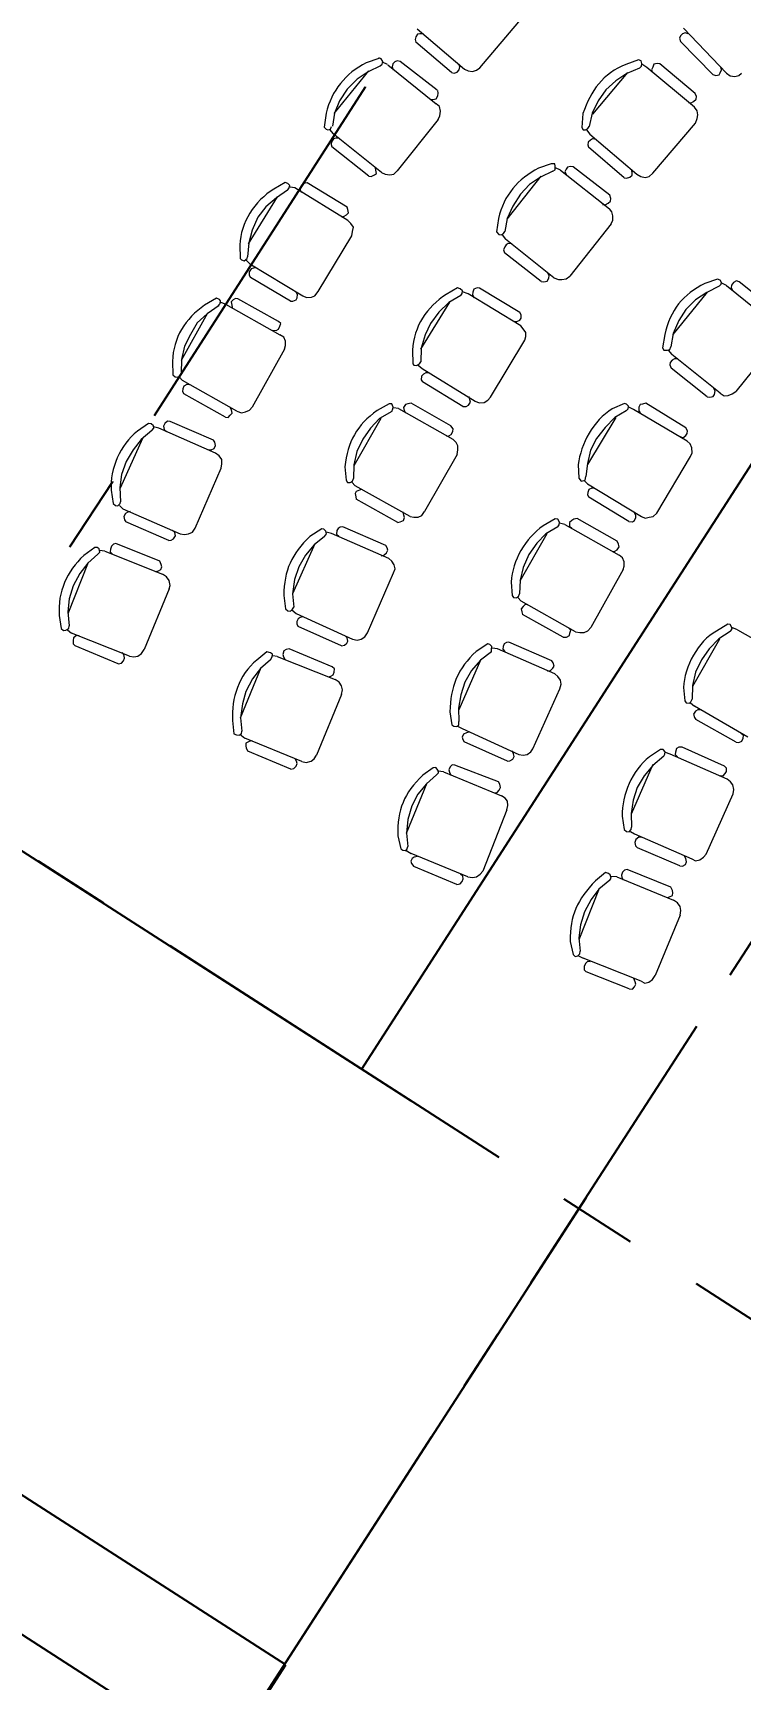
# Model space of a CAD drawing. Header units: inches. Extents: x -48022 to 80112, y -8164 to 5118.
# Drawn here: x 63636.1 to 63780.6, y -652.9 to -316.3 of the extents above; entities that cross this region are included whole.
import ezdxf
from ezdxf.xclip import XClip

# ---------------------------------------------------------------- set-up
doc = ezdxf.new("R2010")
doc.units = ezdxf.units.IN
doc.header["$LTSCALE"] = 10
doc.header["$XCLIPFRAME"] = 0
doc.header["$PDMODE"] = 32
doc.linetypes.add('Amconstr', pattern=[9999, 9999, 0])
doc.linetypes.add('CENTER', pattern=[2, 1.25, -0.25, 0.25, -0.25])
for name, color, linetype in [('1_DIM', 1, 'Continuous'), ('FURN', 6, 'Continuous'), ('ROAD CL', 251, 'CENTER'), ('roads & footpath', 161, 'Continuous')]:
    doc.layers.add(name, color=color, linetype=linetype)
doc.styles.get("Standard").update_dxf_attribs({"font": 'sanss___.ttf'})
doc.dimstyles.new('STANDARD_WS', dxfattribs={"dimscale": 180, "dimtxt": 0.18, "dimasz": 0.0625, "dimexe": 0.1875, "dimexo": 0.0625, "dimgap": 0.09375, "dimtad": 0, "dimdec": 0, "dimzin": 3, "dimdsep": 46, "dimlunit": 4, "dimtxsty": 'Standard', "dimblk": 'DOT', "dimcen": 0.09375, "dimadec": 3, "dimazin": 0, "dimtfac": 1, "dimtdec": 0, "dimtofl": 0, "dimtmove": 1, "dimatfit": 3, "dimldrblk": 'CLOSED', "dimfxl": 0, "dimfrac": 2, "dimtolj": 1, "dimtzin": 3, "dimarcsym": 0})

# ---------------------------------------------------------------- blocks, each defined once
blk = doc.blocks.new('pdf plan')
at = {"color": 250, "linetype": 'Continuous', "lineweight": 5}
for p, q in [((619.928, 302.07), (619.994, 301.54)), ((610.732, 300.846), (610.798, 300.316)), ((621.648, 299.556), (622.145, 299.357)), ((633.458, 299.556), (633.623, 299.059)), ((612.353, 298.232), (612.882, 298.067)), ((623.997, 297.405), (624.096, 296.876)), ((635.542, 297.306), (636.071, 297.24)), ((614.04, 296.578), (614.106, 296.049)), ((637.758, 295.884), (637.957, 295.388)), ((625.982, 295.09), (626.511, 294.991)), ((615.727, 294.064), (616.223, 293.866)), ((640.041, 293.833), (640.57, 293.8)), ((627.901, 293.734), (628.066, 293.204)), ((642.092, 292.708), (642.323, 292.245)), ((618.076, 291.881), (618.241, 291.385)), ((629.985, 291.484), (630.514, 291.418)), ((608.483, 290.756), (608.549, 290.227)), ((644.473, 290.756), (645.003, 290.756)), ((632.201, 290.062), (632.399, 289.532)), ((620.127, 289.599), (620.656, 289.499)), ((610.17, 288.242), (610.699, 288.044)), ((622.012, 288.242), (622.178, 287.713)), ((634.516, 288.011), (635.046, 287.978)), ((636.567, 286.886), (636.766, 286.423)), ((612.518, 286.059), (612.684, 285.563)), ((624.096, 285.993), (624.626, 285.927)), ((638.916, 284.934), (639.445, 284.934)), ((626.313, 284.57), (626.511, 284.041)), ((614.569, 283.777), (615.099, 283.677)), ((616.455, 282.42), (616.62, 281.891)), ((628.595, 282.52), (629.124, 282.486)), ((630.646, 281.395), (630.878, 280.932)), ((618.539, 280.171), (619.068, 280.072)), ((633.028, 279.476), (633.557, 279.41)), ((620.755, 278.715), (620.954, 278.219)), ((623.038, 276.697), (623.567, 276.664)), ((625.122, 275.573), (625.353, 275.077)), ((627.47, 273.621), (628, 273.588))]:
    blk.add_line(p, q, dxfattribs=at)
for points in [[(611.989, 304.154), (612.121, 304.286), (612.188, 304.451), (612.188, 304.617), (612.121, 304.749)], [(611.989, 304.154), (609.872, 302.864), (609.872, 302.864)], [(611.923, 303.624), (610.368, 302.632), (610.368, 302.632)], [(611.923, 303.624), (611.989, 303.724), (611.989, 303.856), (611.923, 303.922), (611.824, 303.988), (611.691, 303.988)], [(621.648, 304.054), (620.226, 302.897), (620.226, 302.897)], [(620.259, 302.367), (622.178, 303.922), (622.178, 303.922)], [(622.806, 303.889), (624.46, 301.838), (624.46, 301.838)], [(612.518, 302.764), (611.063, 301.64), (611.063, 301.64)], [(613.048, 302.632), (611.096, 301.11), (611.096, 301.11)], [(612.816, 302.434), (612.849, 302.533), (612.816, 302.632), (612.75, 302.764), (612.651, 302.797), (612.518, 302.764)], [(613.213, 298.332), (615.165, 299.82), (615.297, 299.953), (615.363, 300.118), (615.363, 300.283), (615.264, 300.449), (613.676, 302.533), (613.511, 302.632), (613.379, 302.698), (613.213, 302.698), (613.048, 302.632)], [(620.259, 302.367), (620.127, 302.202), (620.127, 302.202)], [(620.226, 302.897), (620.16, 302.797), (620.193, 302.665), (620.292, 302.566), (620.391, 302.533), (620.491, 302.566)], [(620.226, 302.07), (620.16, 302.169), (620.094, 302.202), (619.994, 302.169), (619.928, 302.07)], [(620.226, 302.07), (620.358, 301.54), (620.557, 301.044), (620.855, 300.581), (621.218, 300.217), (621.682, 299.886), (622.178, 299.688)], [(624.394, 301.21), (624.526, 301.342), (624.559, 301.507), (624.526, 301.673), (624.46, 301.838)], [(633.756, 299.886), (635.41, 301.739), (635.41, 301.739)], [(611.096, 301.11), (610.931, 300.945), (610.931, 300.945)], [(611.063, 301.64), (611.03, 301.54), (611.03, 301.408), (611.129, 301.342), (611.228, 301.276), (611.328, 301.276)], [(621.715, 299.886), (620.358, 301.573), (620.358, 301.573)], [(624.394, 301.21), (622.475, 299.655), (622.475, 299.655)], [(624.427, 300.68), (624.46, 300.78), (624.46, 300.912), (624.394, 300.978), (624.262, 301.044), (624.163, 301.011)], [(611.063, 300.813), (610.997, 300.912), (610.898, 300.945), (610.798, 300.945), (610.732, 300.846)], [(611.063, 300.813), (611.162, 300.283), (611.361, 299.787), (611.625, 299.324), (611.989, 298.927), (612.419, 298.596), (612.915, 298.365)], [(624.427, 300.68), (623.005, 299.523), (623.005, 299.523)], [(611.129, 300.316), (612.452, 298.596), (612.452, 298.596)], [(622.145, 299.357), (622.244, 299.39), (622.277, 299.523), (622.277, 299.622), (622.178, 299.688)], [(622.707, 299.853), (622.674, 299.721), (622.707, 299.622), (622.773, 299.523), (622.872, 299.489), (623.005, 299.523)], [(633.756, 299.589), (633.689, 299.688), (633.59, 299.688), (633.491, 299.655), (633.458, 299.556)], [(633.756, 299.886), (633.623, 299.688), (633.623, 299.688)], [(615.198, 299.291), (613.709, 298.166), (613.709, 298.166)], [(615.198, 299.291), (615.231, 299.39), (615.231, 299.523), (615.165, 299.622), (615.066, 299.655), (614.933, 299.655)], [(622.277, 299.556), (622.475, 299.655), (622.475, 299.655)], [(625.453, 299.589), (624.163, 298.232), (624.163, 298.232)], [(625.982, 299.523), (624.295, 297.703), (624.295, 297.703)], [(625.75, 299.291), (625.816, 299.39), (625.75, 299.523), (625.684, 299.589), (625.585, 299.622), (625.453, 299.589)], [(626.809, 295.288), (628.529, 297.108), (628.628, 297.24), (628.628, 297.405), (628.628, 297.571), (628.529, 297.736), (626.61, 299.523), (626.478, 299.622), (626.28, 299.655), (626.114, 299.622), (625.982, 299.523)], [(633.756, 299.589), (633.954, 299.092), (634.252, 298.629), (634.616, 298.232), (635.046, 297.902), (635.542, 297.67), (636.071, 297.538)], [(635.575, 297.67), (633.954, 299.126), (633.954, 299.126)], [(638.023, 299.39), (636.369, 297.571), (636.369, 297.571)], [(638.122, 298.894), (638.155, 298.993), (638.122, 299.126), (638.023, 299.192), (637.924, 299.225), (637.824, 299.159)], [(612.882, 298.067), (612.982, 298.1), (613.015, 298.199), (612.982, 298.299), (612.915, 298.365)], [(613.478, 298.53), (613.412, 298.398), (613.445, 298.299), (613.511, 298.199), (613.61, 298.166), (613.709, 298.166)], [(615.76, 298.596), (614.338, 297.405), (614.338, 297.405)], [(614.371, 296.876), (616.29, 298.464), (616.29, 298.464)], [(616.058, 298.232), (616.091, 298.332), (616.058, 298.464), (615.992, 298.563), (615.893, 298.596), (615.76, 298.596)], [(616.885, 298.398), (616.753, 298.497), (616.587, 298.53), (616.422, 298.53), (616.29, 298.464)], [(616.885, 298.398), (618.572, 296.347), (618.572, 296.347)], [(638.122, 298.894), (636.898, 297.505), (636.898, 297.505)], [(640.835, 294.164), (642.29, 296.181), (642.389, 296.314), (642.389, 296.479), (642.323, 296.645), (642.224, 296.777), (640.107, 298.332), (639.942, 298.398), (639.743, 298.398), (639.611, 298.332), (639.478, 298.232)], [(613.015, 298.232), (613.213, 298.332), (613.213, 298.332)], [(624.163, 298.232), (624.163, 298.1), (624.163, 298.001), (624.262, 297.935), (624.394, 297.902), (624.493, 297.935)], [(636.567, 297.802), (636.534, 297.67), (636.567, 297.571), (636.667, 297.472), (636.799, 297.472), (636.898, 297.505)], [(638.949, 298.232), (637.858, 296.744), (637.858, 296.744)], [(639.478, 298.232), (638.023, 296.215), (638.023, 296.215)], [(639.28, 298.001), (639.313, 298.1), (639.247, 298.199), (639.181, 298.265), (639.048, 298.299), (638.949, 298.232)], [(614.338, 297.405), (614.305, 297.306), (614.305, 297.174), (614.371, 297.108), (614.47, 297.042), (614.602, 297.075)], [(624.295, 297.405), (624.229, 297.505), (624.129, 297.538), (624.03, 297.472), (623.997, 297.405)], [(624.295, 297.703), (624.163, 297.538), (624.163, 297.538)], [(624.295, 297.405), (624.46, 296.909), (624.758, 296.446), (625.122, 296.016), (625.519, 295.685), (626.015, 295.454), (626.511, 295.288)], [(636.071, 297.24), (636.17, 297.273), (636.204, 297.405), (636.17, 297.472), (636.071, 297.538)], [(636.204, 297.439), (636.369, 297.571), (636.369, 297.571)], [(614.338, 296.578), (614.305, 296.678), (614.172, 296.711), (614.073, 296.711), (614.04, 296.578)], [(614.371, 296.876), (614.239, 296.711), (614.239, 296.711)], [(614.338, 296.578), (614.47, 296.049), (614.669, 295.553), (614.966, 295.123), (615.363, 294.726), (615.793, 294.395), (616.29, 294.197)], [(624.46, 296.942), (626.048, 295.454), (626.048, 295.454)], [(628.628, 296.578), (627.338, 295.222), (627.338, 295.222)], [(628.628, 296.578), (628.661, 296.711), (628.628, 296.81), (628.529, 296.876), (628.43, 296.909), (628.331, 296.876)], [(637.858, 296.744), (637.824, 296.612), (637.858, 296.512), (637.99, 296.446), (638.089, 296.413), (638.188, 296.479)], [(615.826, 294.395), (614.437, 296.082), (614.437, 296.082)], [(618.506, 295.718), (618.605, 295.884), (618.638, 296.016), (618.638, 296.181), (618.572, 296.347)], [(629.29, 295.95), (628.066, 294.594), (628.066, 294.594)], [(628.198, 294.064), (629.852, 295.917), (629.852, 295.917)], [(629.654, 295.685), (629.654, 295.785), (629.621, 295.884), (629.521, 295.983), (629.422, 295.983), (629.29, 295.95)], [(630.448, 295.95), (630.315, 296.016), (630.15, 296.049), (629.985, 296.016), (629.852, 295.917)], [(630.448, 295.95), (632.432, 294.197), (632.432, 294.197)], [(638.056, 295.95), (637.99, 296.016), (637.891, 296.049), (637.791, 295.983), (637.758, 295.884)], [(638.023, 296.215), (637.924, 296.049), (637.924, 296.049)], [(638.056, 295.95), (638.321, 295.454), (638.651, 295.024), (639.048, 294.66), (639.512, 294.395), (640.008, 294.197), (640.537, 294.097)], [(642.456, 295.652), (642.489, 295.751), (642.456, 295.884), (642.356, 295.95), (642.224, 295.95), (642.125, 295.917)], [(618.506, 295.718), (616.587, 294.164), (616.587, 294.164)], [(618.539, 295.189), (617.117, 293.998), (617.117, 293.998)], [(618.539, 295.189), (618.572, 295.288), (618.572, 295.421), (618.473, 295.52), (618.374, 295.553), (618.274, 295.52)], [(626.511, 294.991), (626.643, 295.057), (626.643, 295.123), (626.643, 295.222), (626.511, 295.288)], [(626.643, 295.189), (626.809, 295.288), (626.809, 295.288)], [(627.04, 295.52), (627.007, 295.421), (627.04, 295.288), (627.14, 295.222), (627.239, 295.189), (627.338, 295.222)], [(638.288, 295.454), (640.041, 294.197), (640.041, 294.197)], [(642.456, 295.652), (641.397, 294.164), (641.397, 294.164)], [(643.216, 295.123), (642.158, 293.568), (642.158, 293.568)], [(642.356, 293.105), (643.746, 295.123), (643.746, 295.123)], [(643.58, 294.891), (643.58, 294.991), (643.547, 295.123), (643.448, 295.156), (643.349, 295.156), (643.216, 295.123)], [(644.374, 295.255), (644.209, 295.321), (644.043, 295.321), (643.878, 295.255), (643.746, 295.123)], [(644.374, 295.255), (646.524, 293.767), (646.524, 293.767)], [(628.066, 294.594), (628.066, 294.461), (628.099, 294.362), (628.165, 294.263), (628.297, 294.23), (628.397, 294.296)], [(616.223, 293.866), (616.356, 293.932), (616.389, 294.031), (616.356, 294.131), (616.29, 294.197)], [(616.389, 294.064), (616.587, 294.164), (616.587, 294.164)], [(616.819, 294.362), (616.786, 294.23), (616.819, 294.131), (616.885, 294.064), (616.984, 293.998), (617.117, 293.998)], [(619.564, 294.097), (618.274, 292.741), (618.274, 292.741)], [(620.094, 294.031), (618.407, 292.245), (618.407, 292.245)], [(619.862, 293.8), (619.895, 293.899), (619.862, 294.031), (619.796, 294.097), (619.664, 294.131), (619.564, 294.097)], [(620.921, 289.83), (622.641, 291.616), (622.74, 291.749), (622.773, 291.947), (622.707, 292.113), (622.608, 292.245), (620.689, 294.064), (620.557, 294.131), (620.391, 294.164), (620.226, 294.097), (620.094, 294.031)], [(628.231, 293.767), (628.165, 293.833), (628.066, 293.866), (627.934, 293.833), (627.901, 293.734)], [(628.198, 294.064), (628.099, 293.866), (628.099, 293.866)], [(632.466, 293.568), (632.532, 293.734), (632.565, 293.899), (632.532, 294.064), (632.432, 294.197)], [(640.57, 293.8), (640.669, 293.866), (640.702, 293.965), (640.636, 294.064), (640.537, 294.097)], [(640.702, 294.031), (640.835, 294.164), (640.835, 294.164)], [(641.033, 294.395), (641, 294.296), (641.066, 294.164), (641.166, 294.097), (641.298, 294.097), (641.397, 294.164)], [(628.231, 293.767), (628.397, 293.237), (628.694, 292.807), (629.058, 292.41), (629.521, 292.08), (629.985, 291.848), (630.514, 291.716)], [(630.018, 291.848), (628.397, 293.304), (628.397, 293.304)], [(632.466, 293.568), (630.812, 291.716), (630.812, 291.716)], [(632.565, 293.039), (632.598, 293.171), (632.565, 293.304), (632.466, 293.337), (632.366, 293.403), (632.267, 293.337)], [(642.158, 293.568), (642.158, 293.469), (642.224, 293.37), (642.323, 293.304), (642.423, 293.304), (642.522, 293.337)], [(646.624, 293.171), (645.234, 291.12), (645.234, 291.12)], [(646.624, 293.171), (646.723, 293.304), (646.723, 293.469), (646.657, 293.634), (646.524, 293.767)], [(608.813, 291.054), (610.732, 292.609), (610.732, 292.609)], [(610.501, 292.41), (610.534, 292.51), (610.534, 292.642), (610.434, 292.741), (610.335, 292.774), (610.236, 292.774)], [(611.361, 292.543), (611.228, 292.642), (611.063, 292.708), (610.864, 292.708), (610.732, 292.609)], [(611.361, 292.543), (613.015, 290.525), (613.015, 290.525)], [(618.274, 292.741), (618.241, 292.642), (618.274, 292.51), (618.374, 292.443), (618.473, 292.41), (618.605, 292.443)], [(632.565, 293.039), (631.341, 291.65), (631.341, 291.65)], [(635.277, 288.342), (636.766, 290.326), (636.832, 290.492), (636.832, 290.657), (636.766, 290.823), (636.667, 290.922), (634.55, 292.477), (634.384, 292.576), (634.219, 292.576), (634.053, 292.51), (633.921, 292.41)], [(642.423, 292.807), (642.356, 292.873), (642.224, 292.873), (642.158, 292.807), (642.092, 292.708)], [(642.356, 293.105), (642.29, 292.873), (642.29, 292.873)], [(642.423, 292.807), (642.687, 292.311), (643.018, 291.914), (643.448, 291.55), (643.911, 291.286), (644.407, 291.12), (644.937, 291.054)], [(646.822, 292.642), (645.797, 291.12), (645.797, 291.12)], [(646.822, 292.642), (646.855, 292.774), (646.789, 292.873), (646.69, 292.94), (646.591, 292.94), (646.458, 292.907)], [(618.407, 291.947), (618.34, 292.013), (618.241, 292.046), (618.142, 291.98), (618.076, 291.881)], [(618.407, 292.245), (618.274, 292.046), (618.274, 292.046)], [(618.407, 291.947), (618.572, 291.418), (618.87, 290.955), (619.234, 290.525), (619.631, 290.227), (620.127, 289.962), (620.656, 289.83)], [(631.01, 291.947), (630.977, 291.848), (631.043, 291.749), (631.109, 291.65), (631.242, 291.65), (631.341, 291.65)], [(633.392, 292.41), (632.3, 290.889), (632.3, 290.889)], [(633.921, 292.41), (632.466, 290.393), (632.466, 290.393)], [(633.756, 292.146), (633.756, 292.278), (633.689, 292.377), (633.623, 292.443), (633.491, 292.443), (633.392, 292.41)], [(644.473, 291.12), (642.654, 292.344), (642.654, 292.344)], [(618.572, 291.451), (620.16, 289.929), (620.16, 289.929)], [(622.74, 291.087), (622.773, 291.22), (622.74, 291.319), (622.641, 291.418), (622.542, 291.418), (622.409, 291.418)], [(630.514, 291.418), (630.613, 291.451), (630.646, 291.55), (630.613, 291.65), (630.514, 291.716)], [(630.646, 291.616), (630.812, 291.716), (630.812, 291.716)], [(645.433, 291.352), (645.4, 291.253), (645.466, 291.153), (645.565, 291.087), (645.697, 291.054), (645.797, 291.12)], [(608.78, 290.756), (608.913, 290.227), (609.111, 289.731), (609.409, 289.268), (609.806, 288.871), (610.236, 288.573), (610.732, 288.375)], [(612.948, 289.896), (613.048, 290.029), (613.114, 290.194), (613.114, 290.359), (613.015, 290.525)], [(622.74, 291.087), (621.45, 289.731), (621.45, 289.731)], [(623.766, 290.194), (623.766, 290.293), (623.732, 290.393), (623.633, 290.492), (623.534, 290.525), (623.402, 290.459)], [(624.559, 290.459), (624.394, 290.525), (624.229, 290.558), (624.096, 290.525), (623.931, 290.426)], [(632.3, 290.889), (632.3, 290.789), (632.333, 290.69), (632.432, 290.624), (632.532, 290.591), (632.631, 290.657)], [(645.003, 290.756), (645.102, 290.823), (645.102, 290.922), (645.036, 291.021), (644.937, 291.054)], [(645.102, 290.955), (645.234, 291.12), (645.234, 291.12)], [(612.948, 289.896), (611.03, 288.342), (611.03, 288.342)], [(621.152, 290.062), (621.119, 289.929), (621.152, 289.83), (621.218, 289.731), (621.351, 289.698), (621.45, 289.731)], [(623.402, 290.459), (622.178, 289.102), (622.178, 289.102)], [(622.277, 288.573), (623.931, 290.426), (623.931, 290.426)], [(624.559, 290.459), (626.511, 288.705), (626.511, 288.705)], [(632.532, 290.128), (632.432, 290.161), (632.333, 290.194), (632.234, 290.128), (632.201, 290.062)], [(632.466, 290.393), (632.399, 290.194), (632.399, 290.194)], [(632.532, 290.128), (632.763, 289.632), (633.094, 289.202), (633.491, 288.838), (633.954, 288.573), (634.45, 288.375), (634.98, 288.275)], [(636.931, 289.83), (636.931, 289.929), (636.898, 290.062), (636.799, 290.128), (636.7, 290.128), (636.567, 290.095)], [(612.982, 289.367), (611.526, 288.176), (611.526, 288.176)], [(612.982, 289.367), (613.015, 289.466), (612.982, 289.599), (612.948, 289.698), (612.816, 289.698), (612.717, 289.698)], [(620.656, 289.499), (620.722, 289.532), (620.755, 289.632), (620.722, 289.764), (620.656, 289.83)], [(620.755, 289.698), (620.921, 289.83), (620.921, 289.83)], [(632.763, 289.632), (634.516, 288.375), (634.516, 288.375)], [(636.931, 289.83), (635.807, 288.308), (635.807, 288.308)], [(637.659, 289.301), (636.634, 287.746), (636.634, 287.746)], [(636.799, 287.25), (638.221, 289.301), (638.221, 289.301)], [(638.056, 289.069), (638.056, 289.169), (637.99, 289.268), (637.891, 289.334), (637.758, 289.334), (637.659, 289.301)], [(638.817, 289.4), (638.651, 289.466), (638.486, 289.499), (638.354, 289.433), (638.221, 289.301)], [(638.817, 289.4), (641, 287.945), (641, 287.945)], [(611.261, 288.54), (611.228, 288.408), (611.228, 288.308), (611.328, 288.209), (611.427, 288.176), (611.526, 288.176)], [(622.178, 289.102), (622.178, 288.97), (622.178, 288.871), (622.277, 288.772), (622.409, 288.772), (622.509, 288.805)], [(622.277, 288.573), (622.211, 288.375), (622.211, 288.375)], [(626.577, 288.11), (626.643, 288.242), (626.677, 288.408), (626.643, 288.573), (626.511, 288.705)], [(635.476, 288.573), (635.476, 288.474), (635.509, 288.342), (635.608, 288.275), (635.707, 288.275), (635.807, 288.308)], [(610.699, 288.044), (610.798, 288.11), (610.831, 288.176), (610.831, 288.275), (610.732, 288.342)], [(610.831, 288.242), (611.03, 288.342), (611.03, 288.342)], [(614.007, 288.275), (612.717, 286.919), (612.717, 286.919)], [(614.536, 288.176), (612.816, 286.39), (612.816, 286.39)], [(614.338, 287.978), (614.338, 288.077), (614.305, 288.176), (614.239, 288.275), (614.106, 288.275), (614.007, 288.275)], [(615.396, 284.008), (617.083, 285.794), (617.183, 285.927), (617.216, 286.125), (617.183, 286.258), (617.05, 286.423), (615.165, 288.209), (614.999, 288.275), (614.834, 288.342), (614.669, 288.275), (614.536, 288.176)], [(622.343, 288.275), (622.244, 288.342), (622.178, 288.375), (622.045, 288.342), (622.012, 288.242)], [(622.343, 288.275), (622.509, 287.746), (622.806, 287.316), (623.17, 286.919), (623.6, 286.588), (624.096, 286.357), (624.626, 286.224)], [(626.577, 288.11), (624.923, 286.224), (624.923, 286.224)], [(626.71, 287.581), (626.71, 287.68), (626.677, 287.812), (626.577, 287.878), (626.478, 287.878), (626.346, 287.878)], [(635.046, 287.978), (635.112, 288.044), (635.145, 288.143), (635.112, 288.242), (634.98, 288.275)], [(635.145, 288.176), (635.277, 288.342), (635.277, 288.342)], [(641.099, 287.316), (641.166, 287.481), (641.166, 287.647), (641.099, 287.812), (641, 287.945)], [(624.129, 286.357), (622.509, 287.812), (622.509, 287.812)], [(626.71, 287.581), (625.453, 286.158), (625.453, 286.158)], [(636.634, 287.746), (636.6, 287.647), (636.667, 287.548), (636.766, 287.481), (636.865, 287.481), (636.997, 287.515)], [(636.799, 287.25), (636.733, 287.051), (636.733, 287.051)], [(641.099, 287.316), (639.71, 285.298), (639.71, 285.298)], [(612.717, 286.919), (612.717, 286.82), (612.75, 286.688), (612.816, 286.621), (612.948, 286.588), (613.048, 286.621)], [(627.504, 286.919), (626.412, 285.397), (626.412, 285.397)], [(628.033, 286.919), (626.577, 284.901), (626.577, 284.901)], [(627.867, 286.654), (627.867, 286.754), (627.801, 286.886), (627.702, 286.952), (627.603, 286.952), (627.504, 286.919)], [(629.389, 282.85), (630.878, 284.835), (630.944, 285.001), (630.944, 285.166), (630.878, 285.331), (630.745, 285.464), (628.628, 286.985), (628.496, 287.085), (628.331, 287.085), (628.165, 287.018), (628.033, 286.919)], [(636.865, 286.952), (636.799, 287.051), (636.7, 287.051), (636.567, 286.985), (636.567, 286.886)], [(636.865, 286.952), (637.13, 286.489), (637.461, 286.059), (637.858, 285.728), (638.354, 285.464), (638.883, 285.298), (639.412, 285.232)], [(641.298, 286.82), (640.239, 285.298), (640.239, 285.298)], [(641.298, 286.82), (641.298, 286.952), (641.232, 287.051), (641.132, 287.118), (641.033, 287.118), (640.934, 287.051)], [(612.849, 286.092), (612.783, 286.158), (612.684, 286.224), (612.585, 286.158), (612.518, 286.059)], [(612.816, 286.39), (612.75, 286.224), (612.75, 286.224)], [(612.849, 286.092), (613.048, 285.596), (613.312, 285.1), (613.643, 284.703), (614.106, 284.372), (614.569, 284.14), (615.099, 283.975)], [(624.626, 285.927), (624.725, 285.96), (624.758, 286.059), (624.725, 286.158), (624.626, 286.224)], [(624.758, 286.125), (624.923, 286.224), (624.923, 286.224)], [(625.122, 286.456), (625.122, 286.357), (625.155, 286.224), (625.221, 286.158), (625.353, 286.158), (625.453, 286.158)], [(638.883, 285.298), (637.097, 286.522), (637.097, 286.522)], [(613.015, 285.629), (614.602, 284.107), (614.602, 284.107)], [(617.183, 285.265), (615.926, 283.909), (615.926, 283.909)], [(617.183, 285.265), (617.216, 285.364), (617.183, 285.497), (617.117, 285.563), (616.984, 285.596), (616.885, 285.563)], [(626.412, 285.397), (626.412, 285.298), (626.445, 285.199), (626.511, 285.133), (626.643, 285.1), (626.743, 285.166)], [(639.545, 285.133), (639.71, 285.298), (639.71, 285.298)], [(639.875, 285.53), (639.875, 285.397), (639.908, 285.298), (640.008, 285.232), (640.107, 285.232), (640.239, 285.298)], [(617.877, 284.637), (616.653, 283.247), (616.653, 283.247)], [(618.175, 284.339), (618.208, 284.471), (618.175, 284.57), (618.076, 284.637), (617.977, 284.703), (617.877, 284.637)], [(619.002, 284.637), (618.87, 284.703), (618.704, 284.736), (618.539, 284.703), (618.407, 284.57)], [(619.002, 284.637), (620.987, 282.883), (620.987, 282.883)], [(626.643, 284.604), (626.544, 284.703), (626.445, 284.703), (626.346, 284.637), (626.313, 284.57)], [(626.577, 284.901), (626.478, 284.703), (626.478, 284.703)], [(626.643, 284.604), (626.875, 284.14), (627.206, 283.71), (627.603, 283.347), (628.066, 283.082), (628.595, 282.883), (629.124, 282.817)], [(631.043, 284.339), (631.043, 284.471), (630.977, 284.57), (630.911, 284.637), (630.778, 284.637), (630.679, 284.57)], [(639.445, 284.934), (639.512, 285.001), (639.545, 285.1), (639.512, 285.166), (639.412, 285.232)], [(615.099, 283.677), (615.165, 283.71), (615.231, 283.81), (615.165, 283.942), (615.099, 283.975)], [(615.198, 283.876), (615.396, 284.008), (615.396, 284.008)], [(615.595, 284.207), (615.595, 284.107), (615.595, 284.008), (615.694, 283.909), (615.826, 283.876), (615.926, 283.909)], [(616.753, 282.718), (618.407, 284.57), (618.407, 284.57)], [(626.842, 284.174), (628.595, 282.883), (628.595, 282.883)], [(631.043, 284.339), (629.918, 282.817), (629.918, 282.817)], [(632.929, 283.942), (632.763, 284.008), (632.598, 284.008), (632.432, 283.942), (632.3, 283.81)], [(632.929, 283.942), (635.079, 282.453), (635.079, 282.453)], [(631.771, 283.81), (630.712, 282.288), (630.712, 282.288)], [(630.911, 281.759), (632.3, 283.81), (632.3, 283.81)], [(632.135, 283.578), (632.135, 283.677), (632.102, 283.777), (632.002, 283.843), (631.87, 283.876), (631.771, 283.81)], [(616.653, 283.247), (616.62, 283.148), (616.653, 283.049), (616.72, 282.95), (616.852, 282.95), (616.951, 282.95)], [(616.753, 282.718), (616.653, 282.553), (616.653, 282.553)], [(621.02, 282.255), (621.119, 282.42), (621.119, 282.586), (621.086, 282.751), (620.987, 282.883)], [(629.124, 282.486), (629.224, 282.553), (629.257, 282.652), (629.191, 282.751), (629.124, 282.817)], [(629.224, 282.718), (629.389, 282.85), (629.389, 282.85)], [(629.588, 283.082), (629.588, 282.983), (629.621, 282.883), (629.72, 282.817), (629.819, 282.784), (629.918, 282.817)], [(616.753, 282.42), (616.686, 282.52), (616.587, 282.553), (616.521, 282.52), (616.455, 282.42)], [(616.753, 282.453), (616.984, 281.924), (617.249, 281.461), (617.646, 281.097), (618.043, 280.766), (618.539, 280.535), (619.068, 280.402)], [(621.02, 282.255), (619.366, 280.402), (619.366, 280.402)], [(621.152, 281.759), (621.185, 281.858), (621.119, 281.957), (621.053, 282.056), (620.921, 282.056), (620.821, 282.023)], [(630.712, 282.288), (630.712, 282.156), (630.745, 282.056), (630.878, 281.99), (630.977, 281.99), (631.076, 282.023)], [(635.211, 281.825), (635.277, 281.99), (635.277, 282.189), (635.211, 282.321), (635.079, 282.453)], [(618.572, 280.535), (616.951, 281.957), (616.951, 281.957)], [(621.152, 281.759), (619.895, 280.336), (619.895, 280.336)], [(630.977, 281.461), (630.878, 281.56), (630.778, 281.593), (630.712, 281.527), (630.646, 281.395)], [(630.911, 281.759), (630.845, 281.593), (630.845, 281.593)], [(630.977, 281.461), (631.242, 280.998), (631.572, 280.601), (632.002, 280.237), (632.466, 280.005), (632.995, 279.807), (633.524, 279.741)], [(635.211, 281.825), (633.822, 279.807), (633.822, 279.807)], [(635.41, 281.329), (634.351, 279.807), (634.351, 279.807)], [(635.41, 281.329), (635.41, 281.461), (635.343, 281.56), (635.244, 281.626), (635.145, 281.626), (635.046, 281.593)], [(621.946, 281.097), (620.855, 279.575), (620.855, 279.575)], [(622.475, 281.064), (621.02, 279.079), (621.02, 279.079)], [(622.277, 280.832), (622.31, 280.932), (622.277, 281.064), (622.178, 281.13), (622.045, 281.13), (621.946, 281.097)], [(623.865, 276.995), (625.32, 279.013), (625.386, 279.178), (625.386, 279.344), (625.353, 279.509), (625.221, 279.642), (623.104, 281.163), (622.939, 281.229), (622.773, 281.262), (622.608, 281.196), (622.475, 281.064)], [(632.995, 279.807), (631.208, 281.031), (631.208, 281.031)], [(619.068, 280.072), (619.167, 280.138), (619.201, 280.237), (619.167, 280.336), (619.068, 280.402)], [(619.201, 280.303), (619.366, 280.402), (619.366, 280.402)], [(619.597, 280.634), (619.564, 280.535), (619.597, 280.402), (619.697, 280.336), (619.796, 280.303), (619.895, 280.336)], [(633.987, 280.072), (633.987, 279.939), (634.02, 279.807), (634.12, 279.774), (634.219, 279.774), (634.351, 279.807)], [(620.855, 279.575), (620.821, 279.476), (620.888, 279.344), (620.987, 279.278), (621.119, 279.278), (621.218, 279.344)], [(633.557, 279.41), (633.623, 279.509), (633.656, 279.609), (633.623, 279.708), (633.524, 279.741)], [(633.623, 279.642), (633.822, 279.807), (633.822, 279.807)], [(621.053, 278.782), (620.987, 278.881), (620.888, 278.881), (620.788, 278.815), (620.755, 278.715)], [(621.02, 279.079), (620.921, 278.881), (620.921, 278.881)], [(621.053, 278.782), (621.318, 278.285), (621.648, 277.888), (622.045, 277.524), (622.509, 277.227), (623.005, 277.061), (623.567, 276.962)], [(625.486, 278.517), (625.486, 278.616), (625.453, 278.715), (625.353, 278.815), (625.221, 278.815), (625.122, 278.748)], [(621.285, 278.351), (623.038, 277.061), (623.038, 277.061)], [(625.486, 278.517), (624.394, 276.995), (624.394, 276.995)], [(627.371, 278.12), (627.239, 278.186), (627.04, 278.186), (626.875, 278.12), (626.743, 277.988)], [(627.371, 278.12), (629.521, 276.631), (629.521, 276.631)], [(626.213, 277.988), (625.155, 276.433), (625.155, 276.433)], [(625.353, 275.937), (626.743, 277.988), (626.743, 277.988)], [(626.577, 277.723), (626.577, 277.855), (626.544, 277.955), (626.445, 278.021), (626.346, 278.021), (626.213, 277.988)], [(623.567, 276.664), (623.666, 276.731), (623.699, 276.83), (623.633, 276.929), (623.567, 276.962)], [(623.699, 276.896), (623.865, 276.995), (623.865, 276.995)], [(624.03, 277.26), (624.03, 277.161), (624.063, 277.061), (624.163, 276.962), (624.295, 276.962), (624.394, 276.995)], [(625.155, 276.433), (625.155, 276.334), (625.221, 276.234), (625.32, 276.168), (625.42, 276.135), (625.519, 276.201)], [(629.654, 276.003), (629.72, 276.168), (629.72, 276.334), (629.654, 276.499), (629.521, 276.631)], [(625.42, 275.639), (625.353, 275.738), (625.221, 275.738), (625.155, 275.672), (625.122, 275.573)], [(625.353, 275.937), (625.287, 275.738), (625.287, 275.738)], [(625.42, 275.639), (625.684, 275.176), (626.015, 274.779), (626.445, 274.415), (626.908, 274.15), (627.404, 273.985), (627.967, 273.919)], [(629.654, 276.003), (628.264, 273.952), (628.264, 273.952)], [(629.852, 275.507), (628.794, 273.985), (628.794, 273.985)], [(629.852, 275.507), (629.852, 275.639), (629.786, 275.738), (629.687, 275.804), (629.588, 275.804), (629.455, 275.771)], [(627.47, 273.985), (625.651, 275.209), (625.651, 275.209)], [(628.43, 274.217), (628.397, 274.117), (628.463, 273.985), (628.562, 273.952), (628.694, 273.919), (628.794, 273.985)], [(628, 273.588), (628.099, 273.654), (628.099, 273.753), (628.066, 273.886), (627.967, 273.919)], [(628.099, 273.82), (628.264, 273.952), (628.264, 273.952)]]:
    blk.add_lwpolyline(points, dxfattribs=at)
at = {"color": 250, "linetype": 'Continuous', "lineweight": -2}
for points in [[(669.879, 303.757), (658.863, 292.774), (658.863, 292.774)], [(656.68, 290.558), (654.464, 288.342), (654.464, 288.342)], [(620.491, 279.013), (609.475, 289.996), (609.475, 289.996)], [(652.28, 286.158), (641.265, 275.143), (641.265, 275.143)], [(624.89, 274.613), (622.707, 276.83), (622.707, 276.83)], [(639.048, 272.926), (636.865, 270.743), (636.865, 270.743)]]:
    blk.add_lwpolyline(points, dxfattribs=at)
at = {"color": 250, "linetype": 'Continuous', "lineweight": 9}
for points in [[(610.137, 302.996), (610.071, 302.897), (610.087, 302.781), (610.153, 302.682), (610.236, 302.632), (610.368, 302.632)], [(607.656, 292.493), (609.624, 293.998), (609.723, 294.131), (609.789, 294.296), (609.773, 294.461), (609.707, 294.61), (608.102, 296.694), (607.97, 296.81), (607.821, 296.86), (607.656, 296.86), (607.49, 296.777)], [(609.64, 293.469), (609.69, 293.568), (609.674, 293.684), (609.607, 293.783), (609.492, 293.833), (609.376, 293.816)], [(609.64, 293.469), (608.168, 292.328), (608.168, 292.328)], [(607.904, 292.692), (607.871, 292.559), (607.871, 292.46), (607.953, 292.377), (608.053, 292.328), (608.168, 292.328)], [(610.219, 292.758), (608.78, 291.567), (608.78, 291.567)], [(608.78, 291.567), (608.731, 291.451), (608.747, 291.352), (608.813, 291.253), (608.929, 291.203), (609.045, 291.22)], [(608.78, 290.74), (608.731, 290.839), (608.632, 290.889), (608.516, 290.839), (608.466, 290.756)], [(608.797, 291.038), (608.665, 290.872), (608.665, 290.872)], [(610.252, 288.557), (608.88, 290.26), (608.88, 290.26)]]:
    blk.add_lwpolyline(points, dxfattribs=at)
at = {"color": 250, "linetype": 'Continuous', "lineweight": 5}
for points in [[(619.994, 301.54), (620.226, 300.614), (620.755, 299.953), (621.648, 299.556)], [(610.798, 300.316), (610.964, 299.357), (611.526, 298.729), (612.353, 298.232)], [(633.623, 299.059), (633.855, 298.265), (634.748, 297.505), (635.542, 297.306)], [(624.096, 296.876), (624.394, 296.049), (625.188, 295.354), (625.982, 295.09)], [(614.106, 296.049), (614.338, 295.156), (614.867, 294.461), (615.727, 294.064)], [(637.957, 295.388), (638.354, 294.594), (639.181, 293.998), (640.041, 293.833)], [(628.066, 293.204), (628.397, 292.41), (629.158, 291.716), (629.985, 291.484)], [(642.323, 292.245), (642.919, 291.385), (643.448, 290.955), (644.473, 290.756)], [(618.241, 291.385), (618.572, 290.525), (619.201, 289.863), (620.127, 289.599)], [(608.549, 290.227), (608.78, 289.334), (609.343, 288.639), (610.17, 288.242)], [(632.399, 289.532), (632.862, 288.705), (633.59, 288.209), (634.516, 288.011)], [(622.178, 287.713), (622.575, 286.82), (623.137, 286.291), (624.096, 285.993)], [(636.766, 286.423), (637.295, 285.53), (637.891, 285.133), (638.916, 284.934)], [(612.684, 285.563), (612.982, 284.736), (613.709, 283.975), (614.569, 283.777)], [(626.511, 284.041), (627.04, 283.181), (627.603, 282.751), (628.595, 282.52)], [(616.62, 281.891), (616.984, 281.031), (617.613, 280.402), (618.539, 280.171)], [(630.878, 280.932), (631.308, 280.105), (632.135, 279.609), (633.028, 279.476)], [(620.954, 278.219), (621.351, 277.425), (622.178, 276.83), (623.038, 276.697)], [(625.353, 275.077), (625.816, 274.283), (626.544, 273.753), (627.47, 273.621)]]:
    blk.add_open_spline(points, degree=3, dxfattribs=at)
at = {"layer": 'FURN', "color": 250, "linetype": 'Amconstr', "lineweight": 25}
for points in [[(611.36, 317.881), (647.714, 281.526)], [(649.333, 283.211), (622.939, 256.75)]]:
    blk.add_lwpolyline(points, dxfattribs=at)
blk.add_lwpolyline([(650.391, 253.734), (653.698, 250.428), (673.54, 270.269), (670.233, 273.576)], close=True, dxfattribs=at)
at = {"layer": 'ROAD CL', "ltscale": 5}
blk.add_lwpolyline([(704.059, 239.558), (552.829, 391.321), (159.011, 392.014)], dxfattribs=at)
blk = doc.blocks.new('_Dot')
at = {"color": 0, "linetype": 'ByBlock', "lineweight": -2}
blk.add_line((-0.5, 0), (-1, 0), dxfattribs=at)
at = {"color": 0, "linetype": 'ByBlock', "const_width": 0.5}
blk.add_lwpolyline([(-0.25, 0, 1), (0.25, 0, 1)], format="xyb", close=True, dxfattribs=at)
blk = doc.blocks.new('*D201')
at = {"layer": '1_DIM', "color": 0, "lineweight": -2, "transparency": 16777216}
blk.add_line((66319.12, -277.29), (66319.12, 641.74), dxfattribs=at)
for start, end in [(90.060638, 95.578407), (96.552079, 102.069847)]:
    blk.add_arc((66319.12, -10021.85), 10629.84, start, end, dxfattribs=at)
at = {"layer": 'Defpoints', "color": 0, "transparency": 16777216}
for p in [(63731.75, 2015.89), (65569.57, 581.53), (64150.66, 66.92), (66319.12, -288.54), (66319.12, -1080.54)]:
    blk.add_point(p, dxfattribs=at)
at = {"layer": '1_DIM', "color": 0, "lineweight": -2, "transparency": 16777216, "xscale": 11.25, "yscale": 11.25, "zscale": 11.25}
for p, rotation in [((66319.12, 607.99), 0.03031924790928877), ((64085.38, 370.64), 192.1001664814439)]:
    blk.add_blockref('_Dot', p, dxfattribs=dict(at, rotation=rotation))
at = {"layer": '1_DIM', "color": 0, "transparency": 16777216, "insert": (65195.96, 548.48), "char_height": 32.4, "attachment_point": 5, "rotation": 6.0652}
blk.add_mtext('\\A1;12.130°', dxfattribs=at)
blk = doc.blocks.new('_Closed')
at = {"color": 0, "linetype": 'ByBlock', "lineweight": -2}
for p, q in [((-1, 0.167), (0, 0)), ((-1, 0.167), (-1, -0.167)), ((0, 0), (-1, -0.167)), ((0, 0), (-1, 0))]:
    blk.add_line(p, q, dxfattribs=at)

msp = doc.modelspace()

# ---------------------------------------------------------------- linework, layer by layer
at = {"layer": 'ROAD CL', "color": 1, "ltscale": 5}
msp.add_lwpolyline([(63575.07, -823.84), (64150.66, 66.92), (63731.75, 2015.89)], dxfattribs=at)
msp.add_lwpolyline([(55517.7, -440.43, -0.127208), (64593.65, -102.8, -0.187226), (65700.19, -781.38, 0.079949), (66064.65, -1133.43, -0.270065), (66247.12, -1446.61), (66247.12, -1896.11)], format="xyb", dxfattribs=at)
at = {"layer": 'roads & footpath'}
for points in [[(56189.97, -334.08, -0.119098), (64665.4, -198.62, -0.20744), (65768.53, -1002.89, 0.151135), (66044.45, -1258.17, -0.2887), (66175.12, -1465.62), (66175.12, -2004.01, -0.414091), (65944.95, -2234.28)], [(56191.66, -339.84, -0.119095), (64664.09, -204.48, -0.207436), (65763.35, -1005.91, 0.151126), (66041.86, -1263.59, -0.2887), (66169.12, -1465.62), (66169.12, -1749.31)], [(55014.01, -779.29, -0.323578), (55059.31, -716.62, -0.013071), (55967.67, -442.84), (56204.33, -398.54, -0.10569), (63713.76, -78.55), (63336.43, -662.5), (63820.22, -975.11), (64325.53, -193.1, -0.004624), (64650.94, -263.02, -0.207356), (65711.38, -1035.91, 0.151144), (66015.95, -1317.7, -0.2887), (66109.12, -1465.62), (66109.12, -1767.31)], [(55020.01, -779.29, -0.323578), (55061.19, -722.32, -0.013068), (55969.01, -448.69), (56205.63, -404.4, -0.105565), (63703.78, -82.95), (63328.14, -664.28), (63822, -983.4), (64328.35, -199.8, -0.004567), (64649.63, -268.87, -0.207352), (65706.2, -1038.93, 0.151135), (66013.36, -1323.11, -0.2887), (66103.12, -1465.62), (66103.12, -1749.31)]]:
    msp.add_lwpolyline(points, format="xyb", dxfattribs=at)

# ---------------------------------------------------------------- block references
at = {"linetype": 'Amconstr', "lineweight": 25}
ref = msp.add_blockref('pdf plan', (61586.99, 2414.1), dxfattribs=dict(at, xscale=5.131858713091743, yscale=5.131858713091743, zscale=5.131858713091743, rotation=282.2313422511228))
XClip(ref).set_block_clipping_path([(164.4791717222, 449.2939431408), (576.659918646, 448.5683895352), (739.282937211, 285.3718372324), (658.1213050436, 204.4954374036), (528.9983881636, 334.0737409183), (235.5965602188, 334.5902103453), (235.5625337246, 315.2600524106), (164.2434555072, 315.3855939715)])

# ---------------------------------------------------------------- dimensions: what is measured, and where the dimension line sits
at = {"layer": '1_DIM'}
dim = msp.add_angular_dim_2l(base=(65569.5702, 581.5268), line1=((64150.6587, 66.9208), (63731.7517, 2015.8874)), line2=((66319.12, -1080.5431), (66319.12, -288.5431)), dimstyle='STANDARD_WS', dxfattribs=at)
dim.commit()
dim.dimension.update_dxf_attribs({"geometry": '*D201', "text_midpoint": (65195.9619, 548.4831)})

doc.saveas('drawing.dxf')
